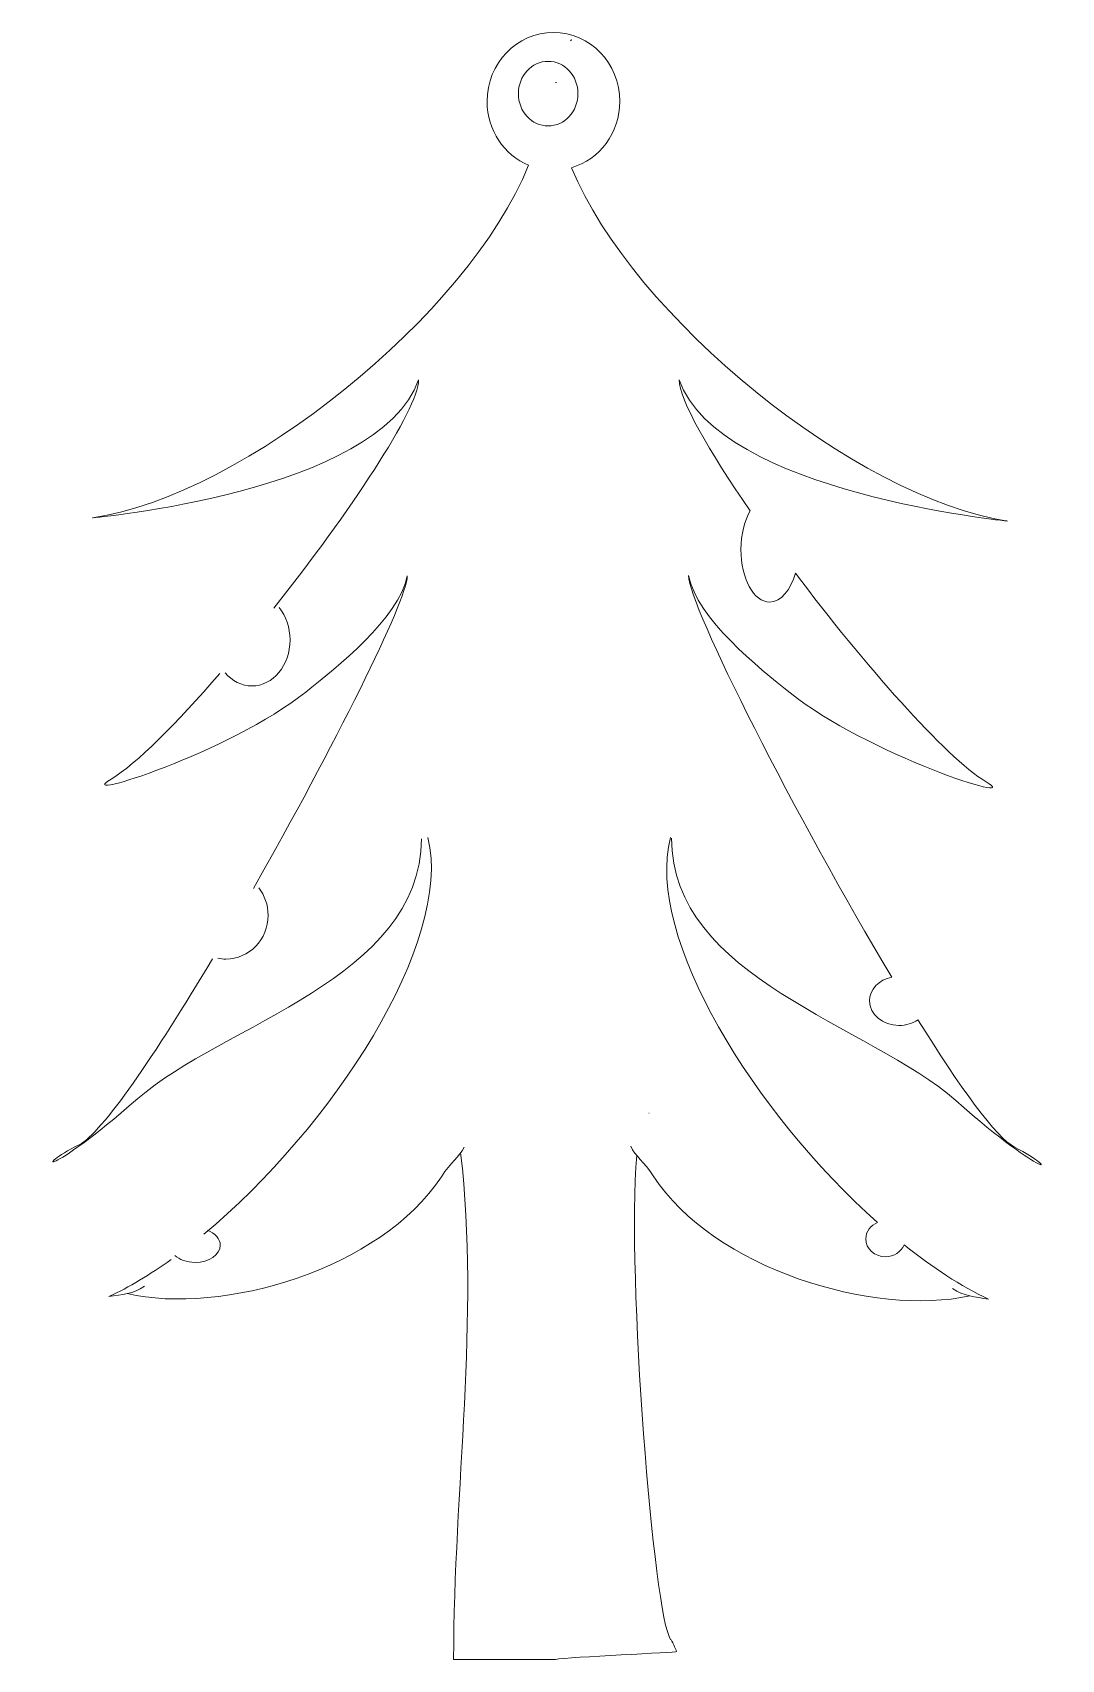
# Model space of a CAD drawing. Header units: centimetres. Extents: x -3.8 to 3.6, y -4.5 to 7.2.
import ezdxf

# ---------------------------------------------------------------- set-up
doc = ezdxf.new("R2010")
doc.units = ezdxf.units.CM
doc.header["$MEASUREMENT"] = 0
doc.layers.add('layer 1', color=7, linetype='Continuous')

msp = doc.modelspace()

# ---------------------------------------------------------------- linework, layer by layer
at = {"layer": 'layer 1', "color": 250, "lineweight": 9}
msp.add_ellipse((-0.11777, 6.72203), major_axis=(0, 0.23151), ratio=0.92380459, dxfattribs=at)
for points, knots in [([(0.04969, 6.19072), (0.2498, 6.2492), (0.39647, 6.43991), (0.39647, 6.66614), (0.39647, 6.66614), (0.39647, 6.93891), (0.18325, 7.16003), (-0.07978, 7.16003), (-0.07978, 7.16003), (-0.34281, 7.16003), (-0.55603, 6.93891), (-0.55603, 6.66614), (-0.55603, 6.66614), (-0.55603, 6.45891), (-0.43296, 6.28149), (-0.25849, 6.2082)], [0, 0, 0, 0, 0.2, 0.2, 0.2, 0.2, 0.4, 0.4, 0.4, 0.4, 0.6, 0.6, 0.6, 0.6, 1, 1, 1, 1]), ([(-0.25849, 6.2082), (-0.68793, 5.13907), (-2.29931, 3.83817), (-3.38541, 3.68039), (-3.38541, 3.68039), (-3.39758, 3.67863), (-1.33203, 3.86078), (-1.04722, 4.67003), (-1.04722, 4.67003), (-1.04832, 4.45709), (-1.54508, 3.71409), (-2.0858, 3.03239)], [0, 0, 0, 0, 0.25, 0.25, 0.25, 0.25, 0.5, 0.5, 0.5, 0.5, 1, 1, 1, 1]), ([(0.04969, 6.19072), (0.48666, 5.123), (2.08754, 3.82483), (3.17645, 3.65722), (3.17645, 3.65722), (3.18873, 3.65533), (1.10178, 3.85863), (0.82215, 4.66963), (0.82215, 4.66963), (0.82143, 4.53028), (1.03365, 4.1614), (1.33193, 3.73051)], [0, 0, 0, 0, 0.25, 0.25, 0.25, 0.25, 0.5, 0.5, 0.5, 0.5, 1, 1, 1, 1]), ([(1.6553, 3.28371), (1.62138, 3.16073), (1.55155, 3.07635), (1.47093, 3.07635), (1.47093, 3.07635), (1.35702, 3.07635), (1.26467, 3.24479), (1.26467, 3.45257), (1.26467, 3.45257), (1.26467, 3.56266), (1.2906, 3.66172), (1.33192, 3.73051)], [0, 0, 0, 0, 0.25, 0.25, 0.25, 0.25, 0.5, 0.5, 0.5, 0.5, 1, 1, 1, 1]), ([(1.6553, 3.28371), (2.14703, 2.63084), (2.72921, 1.96556), (3.0236, 1.78728), (3.0236, 1.78728), (3.31199, 1.61264), (2.16029, 1.98909), (1.61738, 2.4255), (1.61738, 2.4255), (1.39553, 2.60382), (0.9466, 2.95773), (0.88971, 3.26597), (0.88971, 3.26597), (0.88859, 3.04888), (1.67021, 1.51738), (2.34661, 0.38721)], [0, 0, 0, 0, 0.2, 0.2, 0.2, 0.2, 0.4, 0.4, 0.4, 0.4, 0.6, 0.6, 0.6, 0.6, 1, 1, 1, 1]), ([(-2.47254, 2.56486), (-2.78358, 2.20559), (-3.07332, 1.91423), (-3.25349, 1.80628), (-3.25349, 1.80628), (-3.54042, 1.63437), (-2.39783, 1.9995), (-1.85655, 2.43095), (-1.85655, 2.43095), (-1.63537, 2.60724), (-1.18785, 2.95702), (-1.12844, 3.26511), (-1.12844, 3.26511), (-1.12936, 3.08621), (-1.66349, 2.02145), (-2.23178, 1.02316)], [0, 0, 0, 0, 0.2, 0.2, 0.2, 0.2, 0.4, 0.4, 0.4, 0.4, 0.6, 0.6, 0.6, 0.6, 1, 1, 1, 1]), ([(-2.43413, 2.56865), (-2.38481, 2.51043), (-2.31732, 2.47454), (-2.2429, 2.47454), (-2.2429, 2.47454), (-2.09179, 2.47454), (-1.96929, 2.62249), (-1.96929, 2.805), (-1.96929, 2.805), (-1.96929, 2.895), (-1.99908, 2.9766), (-2.04739, 3.03619)], [0, 0, 0, 0, 0.25, 0.25, 0.25, 0.25, 0.5, 0.5, 0.5, 0.5, 1, 1, 1, 1]), ([(-2.5261, 0.5178), (-2.93502, -0.16737), (-3.31683, -0.73188), (-3.48258, -0.81515), (-3.48258, -0.81515), (-3.81653, -0.98293), (-3.72874, -1.06667), (-3.06138, -0.48447), (-3.06138, -0.48447), (-2.44812, 0.05053), (-1.03241, 0.37499), (-1.02723, 1.37846)], [0, 0, 0, 0, 0.25, 0.25, 0.25, 0.25, 0.5, 0.5, 0.5, 0.5, 1, 1, 1, 1]), ([(2.53385, 0.08053), (2.83618, -0.4039), (3.09756, -0.76616), (3.22809, -0.8326), (3.22809, -0.8326), (3.56406, -1.00359), (3.47441, -1.0863), (2.80556, -0.49806), (2.80556, -0.49806), (2.19093, 0.04251), (0.76261, 0.38118), (0.76778, 1.38319)], [0, 0, 0, 0, 0.25, 0.25, 0.25, 0.25, 0.5, 0.5, 0.5, 0.5, 1, 1, 1, 1]), ([(-2.48769, 0.52159), (-2.46919, 0.51795), (-2.45007, 0.51604), (-2.43053, 0.51604), (-2.43053, 0.51604), (-2.2627, 0.51604), (-2.12665, 0.65678), (-2.12665, 0.83039), (-2.12665, 0.83039), (-2.12665, 0.90477), (-2.15163, 0.97312), (-2.19337, 1.02695)], [0, 0, 0, 0, 0.25, 0.25, 0.25, 0.25, 0.5, 0.5, 0.5, 0.5, 1, 1, 1, 1]), ([(2.34661, 0.38721), (2.25481, 0.36792), (2.18684, 0.29866), (2.18684, 0.21616), (2.18684, 0.21616), (2.18684, 0.11874), (2.28161, 0.03977), (2.39851, 0.03977), (2.39851, 0.03977), (2.44998, 0.03977), (2.49717, 0.05508), (2.53385, 0.08053)], [0, 0, 0, 0, 0.25, 0.25, 0.25, 0.25, 0.5, 0.5, 0.5, 0.5, 1, 1, 1, 1]), ([(0.60362, -0.58928), (0.60478, -0.58921), (0.60595, -0.5892), (0.60713, -0.58928), (0.60713, -0.58928), (0.60596, -0.58928), (0.60478, -0.58928), (0.60362, -0.58928)], [0, 0, 0, 0, 0.33333333, 0.33333333, 0.33333333, 0.33333333, 1, 1, 1, 1]), ([(-3.13717, -1.88254), (-2.46293, -2.04106), (-1.3148, -1.70797), (-0.88388, -1.04448), (-0.88388, -1.04448), (-0.81596, -0.9399), (-0.75566, -0.90571), (-0.72115, -0.8321)], [0, 0, 0, 0, 0.33333333, 0.33333333, 0.33333333, 0.33333333, 1, 1, 1, 1]), ([(-0.74558, -0.8735), (-0.60705, -2.06073), (-0.79584, -3.28185), (-0.79584, -4.50628), (-0.79584, -4.50628), (-0.55258, -4.50628), (-0.30932, -4.50628), (-0.06606, -4.50628)], [0, 0, 0, 0, 0.33333333, 0.33333333, 0.33333333, 0.33333333, 1, 1, 1, 1]), ([(2.90651, -1.899), (2.22301, -2.05029), (1.06538, -1.70578), (0.63649, -1.03882), (0.63649, -1.03882), (0.56888, -0.93369), (0.50826, -0.89892), (0.47412, -0.82507)], [0, 0, 0, 0, 0.33333333, 0.33333333, 0.33333333, 0.33333333, 1, 1, 1, 1]), ([(2.24512, -1.37315), (2.19525, -1.39286), (2.16037, -1.43795), (2.16037, -1.49042), (2.16037, -1.49042), (2.16037, -1.56105), (2.22355, -1.6183), (2.30148, -1.6183), (2.30148, -1.6183), (2.36289, -1.6183), (2.41516, -1.58275), (2.43454, -1.53311)], [0, 0, 0, 0, 0.25, 0.25, 0.25, 0.25, 0.5, 0.5, 0.5, 0.5, 1, 1, 1, 1]), ([(-2.56234, -1.42805), (-2.50722, -1.4492), (-2.46996, -1.48951), (-2.46996, -1.53577), (-2.46996, -1.53577), (-2.46996, -1.60396), (-2.55091, -1.65924), (-2.65076, -1.65924), (-2.65076, -1.65924), (-2.71048, -1.65924), (-2.76345, -1.63945), (-2.79637, -1.60897)], [0, 0, 0, 0, 0.25, 0.25, 0.25, 0.25, 0.5, 0.5, 0.5, 0.5, 1, 1, 1, 1]), ([(2.43454, -1.53311), (2.63891, -1.69639), (2.8445, -1.83032), (3.04036, -1.92239), (3.04036, -1.92239), (2.94428, -1.9064), (2.86184, -1.90064), (2.78253, -1.84588)], [0, 0, 0, 0, 0.33333333, 0.33333333, 0.33333333, 0.33333333, 1, 1, 1, 1]), ([(-2.82272, -1.63859), (-2.97429, -1.74703), (-3.12481, -1.83742), (-3.26976, -1.90459), (-3.26976, -1.90459), (-3.1746, -1.88956), (-3.09302, -1.88464), (-3.01405, -1.83062)], [0, 0, 0, 0, 0.33333333, 0.33333333, 0.33333333, 0.33333333, 1, 1, 1, 1]), ([(-0.06606, -4.50628), (0.03162, -4.48832), (0.80554, -4.45616), (0.80339, -4.44927), (0.80339, -4.44927), (0.7982, -4.43262), (0.768, -4.36379), (0.76045, -4.36349)], [0, 0, 0, 0, 0.33333333, 0.33333333, 0.33333333, 0.33333333, 1, 1, 1, 1])]:
    msp.add_open_spline(points, degree=3, knots=knots, dxfattribs=at)
for points in [[(0.0493, 7.11096), (0.0472, 7.10767), (0.04512, 7.10437), (0.04309, 7.10106)], [(-0.98003, 1.38683), (-0.79833, 0.63405), (-1.67022, -0.69558), (-2.58869, -1.45767)], [(0.75894, 1.38786), (0.57511, 0.66833), (1.36701, -0.59173), (2.24512, -1.37315)], [(0.76045, -4.36349), (0.63964, -4.19726), (0.44492, -1.7564), (0.51711, -0.89084)]]:
    msp.add_open_spline(points, degree=3, dxfattribs=at)
at = {"layer": 'layer 1', "color": 250, "lineweight": 20}
msp.add_open_spline([(-0.06606, 6.80149), (-0.06353, 6.80152), (-0.06098, 6.80158), (-0.05845, 6.80166)], degree=3, dxfattribs=at)

doc.saveas('drawing.dxf')
